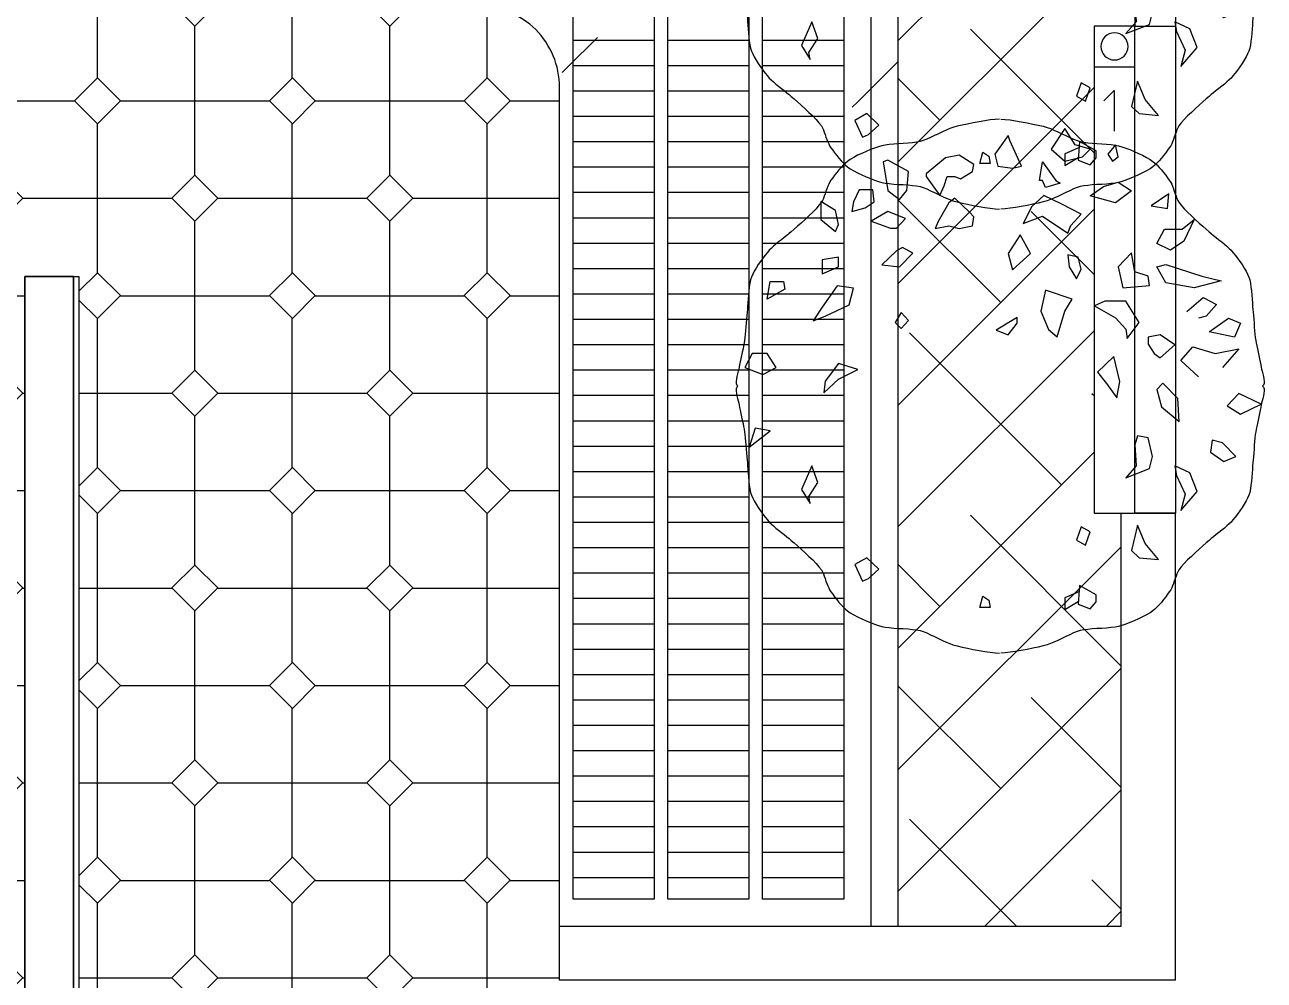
# Model space of a CAD drawing. Header units: millimetres. Extents: x -12551121 to 353735, y 112272 to 285506.
# Drawn here: x 99092 to 103670, y 173151 to 176681 of the extents above; entities that cross this region are included whole.
import ezdxf

# ---------------------------------------------------------------- set-up
doc = ezdxf.new("R2010")
doc.units = ezdxf.units.MM
doc.header["$MEASUREMENT"] = 0
for name, color, linetype in [('+AT9 - Trees', 3, 'Continuous'), ('+AT9-HATCH', 8, 'Continuous'), ('+AT9_Hardscape', 1, 'Continuous'), ('AM-LOW WALL', 2, 'Continuous'), ('AM-SCUPPERDRAIN', 2, 'Continuous'), ('SHEARWALL L9-L28', 4, 'Continuous')]:
    doc.layers.add(name, color=color, linetype=linetype)
doc.layers.add('WALL-FILL-1', color=9, linetype='Continuous', lineweight=9)
doc.layers.add('WALL-FILL-2', color=7, linetype='Continuous', lineweight=9)
pattern_1 = [(45, (4847680.4, 2641064.6), (-791.9596, 791.9596), []), (45, (4847680.4, 2642264.6), (-791.9596, 791.9596), [])]

# ---------------------------------------------------------------- blocks, each defined once
blk = doc.blocks.new('FT_1')
at = {"color": 0}
blk.add_lwpolyline([(-75, -75), (-75, 75), (75, 75), (75, -75)], close=True, dxfattribs=at)
blk.add_circle((0, 0), 50, dxfattribs=at)
blk = doc.blocks.new('T18')
at = {"color": 0, "linetype": 'Continuous'}
for points in [[(-74, 2531), (-114, 2527), (-160, 2522), (-210, 2514), (-263, 2506), (-317, 2496), (-369, 2485), (-419, 2475), (-464, 2464), (-503, 2453), (-531, 2443), (-564, 2429), (-599, 2413), (-635, 2396), (-672, 2378), (-709, 2361), (-744, 2345), (-777, 2332), (-805, 2323), (-837, 2317), (-875, 2312), (-916, 2308), (-960, 2305), (-1004, 2303), (-1048, 2300), (-1089, 2296), (-1127, 2291), (-1158, 2284), (-1189, 2275), (-1224, 2263), (-1262, 2249), (-1301, 2232), (-1341, 2215), (-1380, 2197), (-1416, 2178), (-1447, 2159), (-1474, 2141), (-1492, 2126), (-1511, 2108), (-1531, 2086), (-1552, 2062), (-1572, 2038), (-1592, 2013), (-1609, 1989), (-1625, 1967), (-1638, 1947), (-1646, 1931), (-1654, 1912), (-1662, 1890), (-1671, 1867), (-1679, 1844), (-1687, 1821), (-1695, 1800), (-1704, 1781), (-1713, 1765), (-1735, 1737), (-1762, 1706), (-1793, 1673), (-1828, 1640), (-1863, 1607), (-1899, 1574), (-1933, 1544), (-1964, 1517), (-1991, 1493), (-2009, 1477), (-2031, 1459), (-2055, 1440), (-2080, 1420), (-2106, 1400), (-2131, 1380), (-2155, 1360), (-2175, 1341), (-2192, 1324), (-2210, 1303), (-2230, 1279), (-2251, 1251), (-2272, 1221), (-2294, 1191), (-2313, 1160), (-2331, 1130), (-2345, 1102), (-2356, 1077), (-2364, 1051), (-2371, 1020), (-2376, 985), (-2380, 949), (-2384, 911), (-2387, 874), (-2389, 839), (-2392, 807), (-2394, 779), (-2397, 753), (-2399, 722), (-2402, 689), (-2404, 654), (-2407, 618), (-2410, 583), (-2413, 550), (-2416, 520), (-2419, 494), (-2423, 471), (-2428, 445), (-2434, 416), (-2441, 386), (-2448, 355), (-2455, 325), (-2461, 296), (-2466, 270), (-2470, 247), (-2473, 230), (-2478, 210), (-2484, 187), (-2490, 163), (-2495, 139), (-2498, 117), (-2497, 98), (-2492, 83), (-2482, 73), (-2492, 64), (-2497, 49), (-2498, 30), (-2495, 7), (-2490, -16), (-2484, -40), (-2478, -63), (-2473, -83), (-2470, -100), (-2466, -123), (-2461, -149), (-2455, -178), (-2448, -208), (-2441, -239), (-2434, -269), (-2428, -298), (-2423, -324), (-2419, -347), (-2416, -373), (-2413, -403), (-2410, -436), (-2407, -471), (-2404, -507), (-2402, -542), (-2399, -576), (-2397, -606), (-2394, -632), (-2392, -660), (-2389, -692), (-2387, -727), (-2384, -764), (-2380, -802), (-2376, -839), (-2371, -873), (-2364, -904), (-2356, -931), (-2345, -956), (-2331, -983), (-2313, -1013), (-2294, -1044), (-2272, -1075), (-2251, -1104), (-2230, -1132), (-2210, -1156), (-2192, -1177), (-2175, -1194), (-2155, -1213), (-2131, -1233), (-2106, -1253), (-2080, -1273), (-2055, -1293), (-2031, -1312), (-2009, -1330), (-1991, -1346), (-1964, -1370), (-1933, -1397), (-1899, -1428), (-1863, -1460), (-1828, -1493), (-1793, -1526), (-1762, -1559), (-1735, -1590), (-1713, -1618), (-1704, -1634), (-1695, -1653), (-1687, -1674), (-1679, -1697), (-1671, -1720), (-1662, -1743), (-1654, -1765), (-1646, -1784), (-1638, -1800), (-1625, -1820), (-1609, -1842), (-1592, -1866), (-1572, -1891), (-1552, -1916), (-1531, -1939), (-1511, -1961), (-1492, -1980), (-1474, -1995), (-1447, -2012), (-1416, -2031), (-1380, -2050), (-1341, -2068), (-1301, -2086), (-1262, -2102), (-1224, -2116), (-1189, -2128), (-1158, -2137), (-1127, -2144), (-1089, -2149), (-1048, -2153), (-1004, -2156), (-960, -2158), (-916, -2161), (-875, -2165), (-837, -2170), (-805, -2176), (-777, -2185), (-744, -2198), (-709, -2214), (-672, -2231), (-635, -2249), (-599, -2266), (-564, -2282), (-531, -2296), (-503, -2306), (-464, -2317), (-419, -2328), (-369, -2339), (-317, -2349), (-263, -2359), (-210, -2367), (-160, -2375), (-114, -2380), (-74, -2384)], [(-63, 2531), (-24, 2527), (23, 2522), (73, 2514), (126, 2506), (179, 2496), (232, 2485), (282, 2475), (327, 2464), (365, 2453), (394, 2443), (426, 2429), (461, 2413), (498, 2396), (535, 2378), (571, 2361), (607, 2345), (639, 2332), (668, 2323), (700, 2317), (737, 2312), (779, 2308), (822, 2305), (867, 2303), (910, 2300), (952, 2296), (989, 2291), (1021, 2284), (1051, 2275), (1086, 2263), (1124, 2249), (1164, 2232), (1204, 2215), (1242, 2197), (1278, 2178), (1310, 2159), (1336, 2141), (1354, 2126), (1374, 2108), (1394, 2086), (1415, 2062), (1435, 2038), (1454, 2013), (1472, 1989), (1487, 1967), (1500, 1947), (1509, 1931), (1517, 1912), (1525, 1890), (1533, 1867), (1541, 1844), (1550, 1821), (1558, 1800), (1567, 1781), (1576, 1765), (1597, 1737), (1624, 1706), (1656, 1673), (1690, 1640), (1726, 1607), (1761, 1574), (1795, 1544), (1826, 1517), (1853, 1493), (1871, 1477), (1893, 1459), (1917, 1440), (1943, 1420), (1969, 1400), (1994, 1380), (2017, 1360), (2038, 1341), (2055, 1324), (2073, 1303), (2092, 1279), (2114, 1251), (2135, 1221), (2156, 1191), (2176, 1160), (2193, 1130), (2208, 1102), (2219, 1077), (2227, 1051), (2233, 1020), (2238, 985), (2243, 949), (2246, 911), (2249, 874), (2252, 839), (2254, 807), (2257, 779), (2259, 753), (2262, 722), (2264, 689), (2267, 654), (2269, 618), (2272, 583), (2275, 550), (2278, 520), (2282, 494), (2286, 471), (2291, 445), (2297, 416), (2304, 386), (2311, 355), (2317, 325), (2323, 296), (2329, 270), (2332, 247), (2335, 230), (2341, 210), (2347, 187), (2353, 163), (2358, 139), (2360, 117), (2360, 98), (2355, 83), (2345, 73), (2355, 64), (2360, 49), (2360, 30), (2358, 7), (2353, -16), (2347, -40), (2341, -63), (2335, -83), (2332, -100), (2329, -123), (2323, -149), (2317, -178), (2311, -208), (2304, -239), (2297, -269), (2291, -298), (2286, -324), (2282, -347), (2278, -373), (2275, -403), (2272, -436), (2269, -471), (2267, -507), (2264, -542), (2262, -576), (2259, -606), (2257, -632), (2254, -660), (2252, -692), (2249, -727), (2246, -764), (2243, -802), (2238, -839), (2233, -873), (2227, -904), (2219, -931), (2208, -956), (2193, -983), (2176, -1013), (2156, -1044), (2135, -1075), (2114, -1104), (2092, -1132), (2073, -1156), (2055, -1177), (2038, -1194), (2017, -1213), (1994, -1233), (1969, -1253), (1943, -1273), (1917, -1293), (1893, -1312), (1871, -1330), (1853, -1346), (1826, -1370), (1795, -1397), (1761, -1428), (1726, -1460), (1690, -1493), (1656, -1526), (1624, -1559), (1597, -1590), (1576, -1618), (1567, -1634), (1558, -1653), (1550, -1674), (1541, -1697), (1533, -1720), (1525, -1743), (1517, -1765), (1509, -1784), (1500, -1800), (1487, -1820), (1472, -1842), (1454, -1866), (1435, -1891), (1415, -1916), (1394, -1939), (1374, -1961), (1354, -1980), (1336, -1995), (1310, -2012), (1278, -2031), (1242, -2050), (1204, -2068), (1164, -2086), (1124, -2102), (1086, -2116), (1051, -2128), (1021, -2137), (989, -2144), (952, -2149), (910, -2153), (867, -2156), (822, -2158), (779, -2161), (737, -2165), (700, -2170), (668, -2176), (639, -2185), (607, -2198), (571, -2214), (535, -2231), (498, -2249), (461, -2266), (426, -2282), (394, -2296), (365, -2306), (327, -2317), (282, -2328), (232, -2339), (179, -2349), (126, -2359), (73, -2367), (23, -2375), (-24, -2380), (-63, -2384)], [(1648, 760), (1799, 890), (1922, 825), (1826, 716), (1757, 699)], [(1757, 158), (1593, 309), (1703, 435), (1908, 374), (2127, 415), (1976, 244)], [(1552, -749), (1634, -920)], [(662, -1817), (525, -1875), (525, -1981), (649, -1909)]]:
    blk.add_lwpolyline(points, dxfattribs=at)
for points in [[(621, 2293), (525, 2444), (402, 2252), (525, 2143), (690, 2184), (758, 2252)], [(19, 2334), (5, 2379), (-118, 2208), (-91, 2098), (46, 2078), (129, 2098)], [(991, 2293), (922, 2208), (964, 2143), (1018, 2184)], [(-433, 1982), (-323, 2047), (-310, 2112), (-446, 2198), (-570, 2174), (-748, 2026), (-748, 2003), (-624, 1828), (-583, 1917), (-556, 2003), (-487, 2003)], [(-926, 1872), (-912, 2047), (-1103, 2153), (-1145, 2136), (-1103, 1872), (-994, 1790)], [(293, 1965), (320, 2136), (443, 1965), (484, 1941), (348, 1900), (320, 1965)], [(991, 1760), (758, 1825), (881, 1910), (1018, 1951), (1141, 1869)], [(-1240, 1879), (-1364, 1879), (-1418, 1770), (-1432, 1681), (-1309, 1715), (-1227, 1770)], [(334, 1828), (224, 1725), (142, 1571), (320, 1636), (553, 1482), (580, 1551), (676, 1657), (498, 1746)], [(1319, 1732), (1470, 1708), (1484, 1842)], [(-1719, 1606), (-1583, 1496), (-1555, 1561), (-1583, 1688), (-1719, 1773)], [(-487, 1804), (-542, 1760), (-638, 1588), (-665, 1523), (-542, 1547), (-446, 1523), (-323, 1547), (-310, 1630), (-351, 1674)], [(-1103, 1681), (-1254, 1592), (-1076, 1527), (-1021, 1527), (-939, 1616)], [(1607, 1517), (1716, 1606), (1621, 1407), (1497, 1325), (1374, 1387), (1443, 1517)], [(46, 1144), (211, 1294), (115, 1465), (5, 1294)], [(-1555, 1171), (-1555, 1260), (-1706, 1236), (-1706, 1106)], [(-1158, 1188), (-994, 1171), (-871, 1298), (-967, 1349), (-1021, 1318)], [(567, 1171), (635, 1061), (676, 1150), (649, 1260), (553, 1280)], [(1169, 1126), (1141, 1301), (1018, 1171), (1059, 979), (1306, 1000), (1292, 1085)], [(1785, 1085), (1963, 1041), (1716, 979), (1456, 1024), (1374, 1171), (1456, 1191)], [(-2212, 873), (-2185, 1037), (-2062, 1037), (-2048, 966)], [(-1569, 996), (-1706, 801), (-1788, 675), (-1678, 716), (-1459, 822), (-1418, 976)], [(306, 764), (375, 593), (457, 528), (525, 764), (594, 873), (348, 955)], [(1087, 596), (1100, 510), (1210, 658), (1087, 856), (895, 856), (799, 812), (991, 702)], [(-1035, 658), (-980, 603), (-912, 678), (-980, 750)], [(-104, 589), (5, 545), (87, 654), (87, 706)], [(2031, 699), (2141, 654), (2086, 524), (1853, 572)], [(1402, 545), (1292, 524), (1292, 459), (1347, 374), (1402, 333), (1538, 452)], [(-2349, 374), (-2418, 244), (-2253, 179), (-2130, 244), (-2212, 374)], [(1032, 117), (977, 346), (827, 202), (909, 96), (1005, -34)], [(-1555, 137), (-1377, 226), (-1555, 281), (-1678, 120), (-1692, 11)], [(1415, -116), (1579, -253), (1566, -40), (1429, 100), (1374, 42)], [(2141, -184), (2332, -92), (2127, 7), (2018, -109)], [(-2322, -314), (-2376, -489), (-2185, -338)], [(1196, -383), (1169, -468), (1183, -660), (1087, -769), (1306, -684), (1333, -574), (1292, -403)], [(1867, -533), (1990, -619), (2100, -574), (1976, -448), (1881, -424)], [(-1897, -879), (-1815, -1006), (-1829, -941), (-1747, -814), (-1802, -660)], [(1593, -1071), (1744, -896), (1675, -725), (1538, -660), (1552, -749), (1634, -920)], [(635, -1344), (717, -1389), (758, -1266), (676, -1221)], [(1265, -1375), (1196, -1207), (1141, -1440), (1210, -1505), (1388, -1522)], [(-1405, -1567), (-1336, -1721), (-1281, -1697), (-1186, -1611), (-1295, -1505)], [(813, -1847), (662, -1762), (649, -1933), (758, -1977), (813, -1912)], [(-159, -1964), (-255, -1964), (-227, -1858), (-173, -1895)]]:
    blk.add_lwpolyline(points, close=True, dxfattribs=at)
blk = doc.blocks.new('riser')
at = {"layer": 'WALL-FILL-1'}
h = blk.add_hatch(dxfattribs=at)
h.set_pattern_fill('FP_1', color=251, style=0, pattern_type=2)
h.set_pattern_definition(pattern_1)
h.paths.add_polyline_path([(22911.7, -29487.5), (22931.7, -29487.5), (22931.7, -29047.5), (22911.7, -29047.5), (22911.7, -29467.5)])
h = blk.add_hatch(dxfattribs=at)
h.set_pattern_fill('FP_1', color=251, style=0, pattern_type=2)
h.set_pattern_definition(pattern_1)
h.paths.add_polyline_path([(24151.7, -29487.5), (24151.7, -29047.5), (24131.7, -29047.5), (24131.7, -29487.5)])
h = blk.add_hatch(dxfattribs=at)
h.set_pattern_fill('FP_1', color=251, style=0, pattern_type=2)
h.set_pattern_definition(pattern_1)
h.paths.add_polyline_path([(24130.8, -29487.5), (24131.7, -29487.5), (24131.7, -29467.5), (22931.7, -29467.5), (22932.7, -29487.5), (24099.3, -29487.5)])
at = {"layer": 'WALL-FILL-2'}
h = blk.add_hatch(dxfattribs=at)
h.set_pattern_fill('FP_1', color=251, style=0, pattern_type=2)
h.set_pattern_definition(pattern_1)
h.paths.add_polyline_path([(22976.7, -29467.5), (23041.7, -29467.5), (23041.7, -29067.5), (22931.7, -29067.5), (22931.7, -29467.5)])
h = blk.add_hatch(dxfattribs=at)
h.set_pattern_fill('FP_1', color=251, style=0, pattern_type=2)
h.set_pattern_definition(pattern_1)
h.paths.add_polyline_path([(24131.7, -29467.5), (24131.7, -29067.5), (24021.7, -29067.5), (24021.7, -29467.5), (24087.4, -29467.5)])
h = blk.add_hatch(dxfattribs=at)
h.set_pattern_fill('FP_1', color=251, style=0, pattern_type=2)
h.set_pattern_definition(pattern_1)
h.paths.add_polyline_path([(23978.6, -29467.5), (24021.7, -29467.5), (24021.7, -29357.5), (23041.7, -29357.5), (23041.7, -29467.5), (23976.7, -29467.5)])

msp = doc.modelspace()

# ---------------------------------------------------------------- hatches: boundary and pattern name
at = {"layer": '+AT9-HATCH'}
h = msp.add_hatch(dxfattribs=at)
h.set_pattern_fill('ANSI38', color=62, scale=100)
h.set_pattern_definition([(45, (4874355.9, 2835157.78), (-224.506403, 224.506403), []), (135, (4874355.9, 2835157.78), (-673.51921, 224.506403), [793.75, -476.25])])
h.paths.add_polyline_path([(99292.2, 179726.5), (101217.2, 179726.5, -0.414214), (102317.2, 178626.5), (102317.2, 173351.5), (103142.2, 173351.5), (103142.2, 174876.5), (103042.2, 174876.5), (103042.2, 176526.5), (103042.2, 176676.5), (103192.2, 176676.5), (103192.2, 177626.5), (103142.2, 177626.5), (103142.2, 180226.5), (99442.2, 180226.5), (99292.2, 180226.5)])
h = msp.add_hatch(dxfattribs=at)
h.set_pattern_fill('LINE', color=8, scale=750)
h.paths.add_polyline_path([(98342.2, 176851.5), (98342.2, 179526.5), (97292.2, 179526.5, 0.414214), (96392.2, 178626.5), (96392.2, 177751.5, -0.414214), (95292.2, 176651.5), (94892.2, 176651.5), (94892.2, 174751.5), (96392.2, 174751.5, 0.414214), (97292.2, 175651.5), (97292.2, 176001.5), (97292.2, 176451.5, -0.414214), (97692.2, 176851.5), (98342.2, 176851.5)], is_closed=False)
h.paths.add_polyline_path([(98392.2, 179526.5), (98392.2, 176851.5), (98692.2, 176851.5), (98692.2, 179526.5)])
h.paths.add_polyline_path([(98742.2, 179526.5), (98742.2, 176851.5), (99042.2, 176851.5), (99042.2, 179526.5)])
h.paths.add_polyline_path([(99367.2, 179526.5), (99367.2, 176851.5), (99667.2, 176851.5), (99667.2, 179526.5)])
h.paths.add_polyline_path([(99717.2, 179526.5), (99717.2, 176851.5), (100017.2, 176851.5), (100017.2, 179526.5)])
h.paths.add_polyline_path([(100067.2, 179526.5), (100067.2, 176851.5), (100367.2, 176851.5), (100367.2, 179526.5)])
h.paths.add_polyline_path([(100417.2, 179526.5), (100417.2, 176851.5), (100717.2, 176851.5), (100717.2, 179526.5)])
h.paths.add_polyline_path([(101067.2, 176716), (101067.2, 179526.5), (100767.2, 179526.5), (100767.2, 176851.5), (100767.2, 176851.5, -0.21525)])
h.paths.add_polyline_path([(101117.2, 179526.5), (101117.2, 173451.5), (101417.2, 173451.5), (101417.2, 179504, 0.056082), (101217.2, 179526.5), (101117.2, 179526.5)], is_closed=False)
h.paths.add_polyline_path([(101467.2, 179491.1), (101467.2, 173451.5), (101767.2, 173451.5), (101767.2, 179338.9, 0.094274)])
h.paths.add_polyline_path([(102117.2, 178626.6, 0.213378), (101817.2, 179297.3), (101817.2, 173451.5), (102117.2, 173451.5), (102117.2, 178626.5)], is_closed=False)
h.paths.add_polyline_path([(101817.2, 173101.5), (101817.2, 170101.5), (102117.2, 170101.5), (102117.2, 173101.5)])
h.paths.add_polyline_path([(101467.2, 173101.5), (101467.2, 170101.5), (101767.2, 170101.5), (101767.2, 173101.5)])
h.paths.add_polyline_path([(101117.2, 173101.5), (101117.2, 170101.5), (101417.2, 170101.5), (101417.2, 173101.5)])
h.paths.add_polyline_path([(101117.2, 169801.5), (101117.2, 166601.5), (101417.2, 166601.5), (101417.2, 169801.5)])
h.paths.add_polyline_path([(101467.2, 169801.5), (101467.2, 166601.5), (101767.2, 166601.5), (101767.2, 169801.5)])
h.paths.add_polyline_path([(101817.2, 169801.5), (101817.2, 166601.5), (102117.2, 166601.5), (102117.2, 169801.5)])
h.paths.add_polyline_path([(102517.2, 169801.5), (102817.2, 169801.5), (102817.2, 166601.5), (102517.2, 166601.5)])
h.paths.add_polyline_path([(102167.2, 169801.5), (102467.2, 169801.5), (102467.2, 166601.5), (102167.2, 166601.5)])
h.paths.add_polyline_path([(102867.2, 169801.5), (103167.2, 169801.5), (103167.2, 166601.5), (102867.2, 166601.5)])
h.paths.add_polyline_path([(102867.2, 173101.5), (103167.2, 173101.5), (103167.2, 170101.5), (102867.2, 170101.5)])
h.paths.add_polyline_path([(102167.2, 173101.5), (102467.2, 173101.5), (102467.2, 170101.5), (102167.2, 170101.5)])
h.paths.add_polyline_path([(102517.2, 173101.5), (102817.2, 173101.5), (102817.2, 170101.5), (102517.2, 170101.5)])
at = {"layer": '+AT9_Hardscape'}
h = msp.add_hatch(dxfattribs=at)
h.set_pattern_fill('CTYSQMK2', color=8, scale=30)
h.set_pattern_definition([(0, (84.85, 0), (360, 360), [550.293, -169.707]), (90, (0, 84.85), (-360, 360), [550.293, -169.707]), (45, (275.15, 360), (-360.0008, 360.0008), [120, -389.118]), (315, (275.15, 360), (360.0008, 360.0008), [120, -389.118]), (45, (360, 275.15), (-360.0008, 360.0008), [120, -389.118]), (315, (360, 444.85), (360.0008, 360.0008), [120, -389.118])])
h.paths.add_polyline_path([(103192.2, 169851.6), (101067.2, 169851.6), (101067.2, 170051.5), (101067.2, 173151.6), (101067.2, 173351.5), (101067.2, 176451.5, 0.414214), (100767.2, 176751.5), (99292.2, 176751.5), (99092.2, 176751.5), (98142.2, 176751.5), (97692.2, 176751.5, 0.414213), (97392.2, 176451.5), (97392.2, 176001.5), (97392.2, 175651.5, -0.414214), (96392.2, 174651.5), (94842.2, 174651.5), (94842.2, 173826.5), (97342.2, 173826.5), (97342.2, 173226.5), (97342.2, 171216.5), (99072.2, 171216.5), (99092.2, 171216.5), (99092.2, 175751.6), (99272.2, 175751.6), (99292.2, 175751.5), (99292.2, 170526.6), (99272.2, 170526.5), (99272.2, 166551.6), (101067.2, 166551.6), (101078.7, 169851.5), (101972.2, 169851.5), (101972.2, 169801.5), (102117.2, 169801.5), (102117.2, 168556.8), (102167.2, 168556.8), (102161.9, 169077.1), (102122.2, 169077.1), (102122.2, 169851.5), (103015.8, 169851.5), (103015.8, 169801.5), (103042.2, 169801.5), (103042.2, 169851.5), (103192.2, 169851.5)], is_closed=False)
h.paths.add_polyline_path([(102167.2, 171018), (102117.2, 171021.5), (102167.2, 171020.1), (102175.7, 171019.9)], is_closed=False)
h.paths.add_polyline_path([(94842.2, 173226.5), (94822.2, 171216.5), (96211.9, 171216.5), (96442.2, 171216.5), (96442.2, 173226.5), (94842.2, 173226.5)])
h.paths.add_polyline_path([(96442.2, 173226.5), (96442.2, 171216.5), (96742.2, 171216.5), (96742.2, 173226.5)])
h.paths.add_polyline_path([(97042.2, 173226.5), (96742.2, 173226.5), (96742.2, 171216.5), (97042.2, 171216.5)])
h.paths.add_polyline_path([(97042.2, 171216.5), (97342.2, 171216.5), (97342.2, 173226.5), (97042.2, 173226.5)])

# ---------------------------------------------------------------- linework, layer by layer
at = {"layer": '+AT9_Hardscape', "elevation": 0}
for points in [[(99092.2, 179726.5), (101217.2, 179726.5, -0.414214), (102317.2, 178626.5), (102317.2, 173351.5)], [(99292.2, 179626.5), (101217.2, 179626.5, -0.414214), (102217.2, 178626.5), (102217.2, 173351.5)], [(101117.2, 179526.5), (101217.2, 179526.5, -0.056082), (101417.2, 179504), (101417.2, 173451.5), (101117.2, 173451.5), (101117.2, 179526.5)], [(102117.2, 178626.6), (102117.2, 173451.5), (101817.2, 173451.5), (101817.2, 179297.3, -0.213422), (102117.2, 178626.5), (102117.2, 173451.5)], [(101067.2, 173351.5), (101067.2, 176451.5, 0.414214), (100767.2, 176751.5), (99092.2, 176751.5)]]:
    msp.add_lwpolyline(points, format="xyb", dxfattribs=at)
msp.add_lwpolyline([(101467.2, 179491.1, -0.094274), (101767.2, 179338.9), (101767.2, 173451.5), (101467.2, 173451.5)], format="xyb", close=True, dxfattribs=at)
msp.add_lwpolyline([(101067.2, 166551.5), (99272.2, 166551.5), (99272.2, 175751.6), (99092.2, 175751.5), (99092.2, 171216.5), (94822.2, 171216.5), (94842.2, 173226.5), (97342.2, 173226.5), (97342.2, 173826.5), (94842.2, 173826.5), (94842.2, 174651.5), (96392.2, 174651.5)], dxfattribs=at)
msp.add_lwpolyline([(99092.2, 175751.6), (99272.2, 175751.6), (99272.2, 166551.5), (99092.2, 166551.5)], close=True, dxfattribs=at)
at = {"layer": 'AM-LOW WALL'}
for p, q in [((103192.2, 177626.5, 0), (103192.2, 176676.5, 0)), ((103342.2, 177626.5, 0), (103342.2, 176676.5, 0))]:
    msp.add_line(p, q, dxfattribs=at)
msp.add_lwpolyline([(103342.2, 174876.5), (103192.2, 174876.5), (103192.2, 176676.5), (103342.2, 176676.5)], close=True, dxfattribs=at)
at = {"layer": 'AM-LOW WALL', "elevation": 0}
msp.add_lwpolyline([(103342.2, 174876.5), (103192.2, 174876.5), (103192.2, 176676.5), (103342.2, 176676.5)], close=True, dxfattribs=at)
at = {"layer": 'AM-SCUPPERDRAIN', "color": 9}
for points in [[(103042.2, 176676.5), (103042.2, 174876.5)], [(103078.3, 176400.8), (103115.8, 176438.3), (103115.8, 176288.3)], [(103042.2, 174876.5), (103142.2, 174876.5)]]:
    msp.add_lwpolyline(points, dxfattribs=at)
at = {"layer": 'AM-SCUPPERDRAIN', "color": 9, "elevation": 0}
for points in [[(103042.2, 176676.5), (103042.2, 174876.5)], [(103078.3, 176400.8), (103115.8, 176438.3), (103115.8, 176288.3)], [(103042.2, 174876.5), (103142.2, 174876.5)]]:
    msp.add_lwpolyline(points, dxfattribs=at)
at = {"layer": 'SHEARWALL L9-L28', "color": 1}
for p, q in [((99092.2, 170526.6, 0), (99092.2, 175751.6, 0)), ((99092.2, 175751.6, 0), (99292.2, 175751.6, 0)), ((99092.2, 170526.6, 0), (99092.2, 175751.6, 0)), ((99092.2, 175751.6, 0), (99292.2, 175751.6, 0)), ((99092.2, 170526.6, 0), (99092.2, 175751.6, 0)), ((99092.2, 175751.6, 0), (99292.2, 175751.6, 0)), ((99092.2, 170526.6, 0), (99092.2, 175751.6, 0)), ((99092.2, 175751.6, 0), (99292.2, 175751.6, 0)), ((99092.2, 170526.6, 0), (99092.2, 175751.6, 0)), ((99092.2, 175751.6, 0), (99292.2, 175751.6, 0)), ((99092.2, 170526.6, 0), (99092.2, 175751.6, 0)), ((99092.2, 175751.6, 0), (99292.2, 175751.6, 0)), ((99092.2, 170526.5, 0), (99092.2, 175751.5, 0)), ((99092.2, 175751.5, 0), (99292.2, 175751.5, 0)), ((99092.2, 170526.5), (99092.2, 175751.5)), ((99092.2, 175751.5), (99292.2, 175751.5)), ((99092.2, 170526.5, 0), (99092.2, 175751.5, 0)), ((99092.2, 175751.5, 0), (99292.2, 175751.5, 0)), ((99092.2, 170526.5, 0), (99092.2, 175751.5, 0)), ((99092.2, 175751.5, 0), (99292.2, 175751.5, 0)), ((99092.2, 170526.5, 0), (99092.2, 175751.5, 0)), ((99092.2, 175751.5, 0), (99292.2, 175751.5, 0)), ((99092.2, 170526.5, 0), (99092.2, 175751.5, 0)), ((99092.2, 175751.5, 0), (99292.2, 175751.5, 0)), ((99092.2, 170526.6, 0), (99092.2, 175751.5, 0)), ((99092.2, 175751.5, 0), (99292.2, 175751.5, 0)), ((99092.2, 170526.6, 0), (99092.2, 175751.5, 0)), ((99092.2, 175751.5, 0), (99292.2, 175751.5, 0)), ((99292.2, 175751.6, 0), (99292.2, 170526.6, 0)), ((99292.2, 175751.6, 0), (99292.2, 170526.6, 0)), ((99292.2, 175751.6, 0), (99292.2, 170526.6, 0)), ((99292.2, 175751.6, 0), (99292.2, 170526.6, 0)), ((99292.2, 175751.6, 0), (99292.2, 170526.6, 0)), ((99292.2, 175751.6, 0), (99292.2, 170526.6, 0)), ((99292.2, 175751.5, 0), (99292.2, 170526.5, 0)), ((99292.2, 175751.5), (99292.2, 170526.5)), ((99292.2, 175751.5, 0), (99292.2, 170526.5, 0)), ((99292.2, 175751.5, 0), (99292.2, 170526.5, 0)), ((99292.2, 175751.5, 0), (99292.2, 170526.5, 0)), ((99292.2, 175751.5, 0), (99292.2, 170526.5, 0)), ((99292.2, 175751.5, 0), (99292.2, 170526.6, 0)), ((99292.2, 175751.5, 0), (99292.2, 170526.6, 0)), ((103142.2, 174876.6, 0), (103342.2, 174876.6, 0)), ((103142.2, 173351.6, 0), (103142.2, 174876.6, 0)), ((103142.2, 174876.6, 0), (103342.2, 174876.6, 0)), ((103142.2, 173351.6, 0), (103142.2, 174876.6, 0)), ((103142.2, 174876.6, 0), (103342.2, 174876.6, 0)), ((103142.2, 173351.6, 0), (103142.2, 174876.6, 0)), ((103142.2, 174876.6, 0), (103342.2, 174876.6, 0)), ((103142.2, 173351.6, 0), (103142.2, 174876.6, 0)), ((103142.2, 174876.6, 0), (103342.2, 174876.6, 0)), ((103142.2, 173351.6, 0), (103142.2, 174876.6, 0)), ((103142.2, 174876.6, 0), (103342.2, 174876.6, 0)), ((103142.2, 173351.6, 0), (103142.2, 174876.6, 0)), ((103142.2, 174876.5, 0), (103342.2, 174876.5, 0)), ((103142.2, 173351.5), (103142.2, 174876.5)), ((103142.2, 174876.5), (103342.2, 174876.5)), ((103142.2, 173351.5, 0), (103142.2, 174876.5, 0)), ((103142.2, 174876.5, 0), (103342.2, 174876.5, 0)), ((103142.2, 173351.5, 0), (103142.2, 174876.5, 0)), ((103142.2, 174876.5, 0), (103342.2, 174876.5, 0)), ((103142.2, 173351.5, 0), (103142.2, 174876.5, 0)), ((103142.2, 174876.5, 0), (103342.2, 174876.5, 0)), ((103142.2, 173351.5, 0), (103142.2, 174876.5, 0)), ((103142.2, 174876.5, 0), (103342.2, 174876.5, 0)), ((103142.2, 173351.5, 0), (103142.2, 174876.5, 0)), ((103142.2, 174876.5, 0), (103342.2, 174876.5, 0)), ((103142.2, 173351.6, 0), (103142.2, 174876.5, 0)), ((103142.2, 174876.5, 0), (103342.2, 174876.5, 0)), ((103142.2, 173351.6, 0), (103142.2, 174876.5, 0)), ((103342.2, 173151.6, 0), (103342.2, 174876.6, 0)), ((103342.2, 173151.6, 0), (103342.2, 174876.6, 0)), ((103342.2, 173151.6, 0), (103342.2, 174876.6, 0)), ((103342.2, 173151.6, 0), (103342.2, 174876.6, 0)), ((103342.2, 173151.6, 0), (103342.2, 174876.6, 0)), ((103342.2, 173151.6, 0), (103342.2, 174876.6, 0)), ((103342.2, 173151.5), (103342.2, 174876.5)), ((103342.2, 173151.5, 0), (103342.2, 174876.5, 0)), ((103342.2, 173151.5, 0), (103342.2, 174876.5, 0)), ((103342.2, 173151.5, 0), (103342.2, 174876.5, 0)), ((103342.2, 173151.5, 0), (103342.2, 174876.5, 0)), ((103342.2, 173151.5, 0), (103342.2, 174876.5, 0)), ((103342.2, 173151.6, 0), (103342.2, 174876.5, 0)), ((103342.2, 173151.6, 0), (103342.2, 174876.5, 0)), ((101067.2, 173351.6, 0), (103142.2, 173351.6, 0)), ((101067.2, 173151.6, 0), (101067.2, 173351.6, 0)), ((101067.2, 173351.6, 0), (103142.2, 173351.6, 0)), ((101067.2, 173151.6, 0), (101067.2, 173351.6, 0)), ((101067.2, 173351.6, 0), (103142.2, 173351.6, 0)), ((101067.2, 173151.6, 0), (101067.2, 173351.6, 0)), ((101067.2, 173351.6, 0), (103142.2, 173351.6, 0)), ((101067.2, 173151.6, 0), (101067.2, 173351.6, 0)), ((101067.2, 173351.6, 0), (103142.2, 173351.6, 0)), ((101067.2, 173151.6, 0), (101067.2, 173351.6, 0)), ((101067.2, 173351.6, 0), (103142.2, 173351.6, 0)), ((101067.2, 173151.6, 0), (101067.2, 173351.6, 0)), ((101067.2, 173351.6, 0), (103142.2, 173351.6, 0)), ((101067.2, 173151.6, 0), (101067.2, 173351.6, 0)), ((101067.2, 173351.6, 0), (103142.2, 173351.6, 0)), ((101067.2, 173151.6, 0), (101067.2, 173351.6, 0)), ((101067.2, 173351.5, 0), (103142.2, 173351.5, 0)), ((101067.2, 173151.5, 0), (101067.2, 173351.5, 0)), ((101067.2, 173351.5), (103142.2, 173351.5)), ((101067.2, 173151.5), (101067.2, 173351.5)), ((101067.2, 173351.5, 0), (103142.2, 173351.5, 0)), ((101067.2, 173151.5, 0), (101067.2, 173351.5, 0)), ((101067.2, 173351.5, 0), (103142.2, 173351.5, 0)), ((101067.2, 173151.5, 0), (101067.2, 173351.5, 0)), ((101067.2, 173351.5, 0), (103142.2, 173351.5, 0)), ((101067.2, 173151.5, 0), (101067.2, 173351.5, 0)), ((101067.2, 173351.5, 0), (103142.2, 173351.5, 0)), ((101067.2, 173151.5, 0), (101067.2, 173351.5, 0)), ((103342.1, 173151.6, 0), (101067.2, 173151.6, 0)), ((103342.1, 173151.6, 0), (101067.2, 173151.6, 0)), ((103342.1, 173151.6, 0), (101067.2, 173151.6, 0)), ((103342.1, 173151.6, 0), (101067.2, 173151.6, 0)), ((103342.1, 173151.6, 0), (101067.2, 173151.6, 0)), ((103342.1, 173151.6, 0), (101067.2, 173151.6, 0)), ((103342.1, 173151.6, 0), (101067.2, 173151.6, 0)), ((103342.1, 173151.6, 0), (101067.2, 173151.6, 0)), ((103342.1, 173151.5, 0), (101067.2, 173151.5, 0)), ((103342.1, 173151.5), (101067.2, 173151.5)), ((103342.1, 173151.5, 0), (101067.2, 173151.5, 0)), ((103342.1, 173151.5, 0), (101067.2, 173151.5, 0)), ((103342.1, 173151.5, 0), (101067.2, 173151.5, 0)), ((103342.1, 173151.5, 0), (101067.2, 173151.5, 0))]:
    msp.add_line(p, q, dxfattribs=at)

# ---------------------------------------------------------------- block references
at = {"layer": '+AT9 - Trees', "xscale": 0.4015627454111704, "yscale": 0.4015627454111704, "zscale": 0.4015627454111704}
for p in [(102722.5, 176957.5), (102722.5, 175317)]:
    msp.add_blockref('T18', p, dxfattribs=at)
msp.add_blockref('riser', (78165.5, 205864, 0))
at = {"layer": 'AM-SCUPPERDRAIN', "color": 9, "xscale": -1, "rotation": 90.00000128026194}
for p in [(103117.2, 176601.5), (103117.2, 176601.5, 0)]:
    msp.add_blockref('FT_1', p, dxfattribs=at)

doc.saveas('drawing.dxf')
